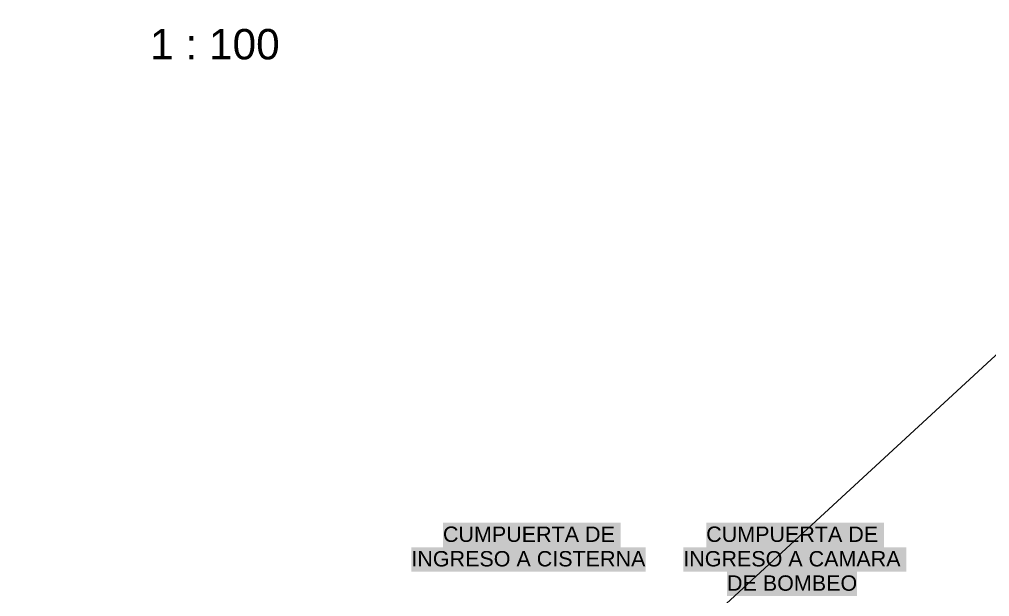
# Model space of a CAD drawing. Extents: x -187 to 52, y -9 to 65.
# Drawn here: x -145.48 to -132.64, y 36.64 to 44.29 of the extents above; entities that cross this region are included whole.
import ezdxf

# ---------------------------------------------------------------- set-up
doc = ezdxf.new("R2010")
doc.units = 0
doc.header["$MEASUREMENT"] = 0
doc.layers.add('Cotas', color=1, linetype='Continuous')
doc.layers.add('PDF4_Texto', color=7, linetype='Continuous')
doc.layers.add('PDF4_Rellenos sólidos', color=7, linetype='Continuous', true_color=0xffffff)
doc.styles.add('PDF Arial', font='arial.ttf')

msp = doc.modelspace()

# ---------------------------------------------------------------- hatches: boundary and pattern name
at = {"layer": 'PDF4_Rellenos sólidos', "transparency": 33554559}
for points in [[(-139.875, 37.621), (-139.875, 37.295), (-137.523, 37.295), (-137.523, 37.621)], [(-136.39, 37.621), (-136.39, 37.295), (-134.038, 37.295), (-134.038, 37.621)], [(-140.293, 37.295), (-140.293, 36.973), (-137.193, 36.973), (-137.193, 37.295)], [(-136.694, 37.295), (-136.694, 36.973), (-133.742, 36.973), (-133.742, 37.295)], [(-136.115, 36.973), (-136.115, 36.648), (-134.394, 36.648), (-134.394, 36.973)]]:
    msp.add_hatch(color=256, dxfattribs=at).paths.add_polyline_path(points)

# ---------------------------------------------------------------- linework, layer by layer
at = {"layer": 'Cotas'}
msp.add_line((-185.359, -8.873), (-104.862, 65.391), dxfattribs=at)

# ---------------------------------------------------------------- texts
at = {"layer": 'PDF4_Texto', "attachment_point": 7, "style": 'PDF Arial'}
for s, insert, char_height in [('1 : 100', (-143.753, 43.75), 0.4021), ('CUMPUERTA DE', (-139.875, 37.363), 0.20366), ('CUMPUERTA DE', (-136.39, 37.363), 0.20366), ('INGRESO A CISTERNA', (-140.293, 37.038), 0.20366), ('INGRESO A CAMARA', (-136.694, 37.038), 0.20366), ('DE BOMBEO', (-136.115, 36.716), 0.2037)]:
    msp.add_mtext(s, dxfattribs=dict(at, insert=insert, char_height=char_height))

doc.saveas('drawing.dxf')
